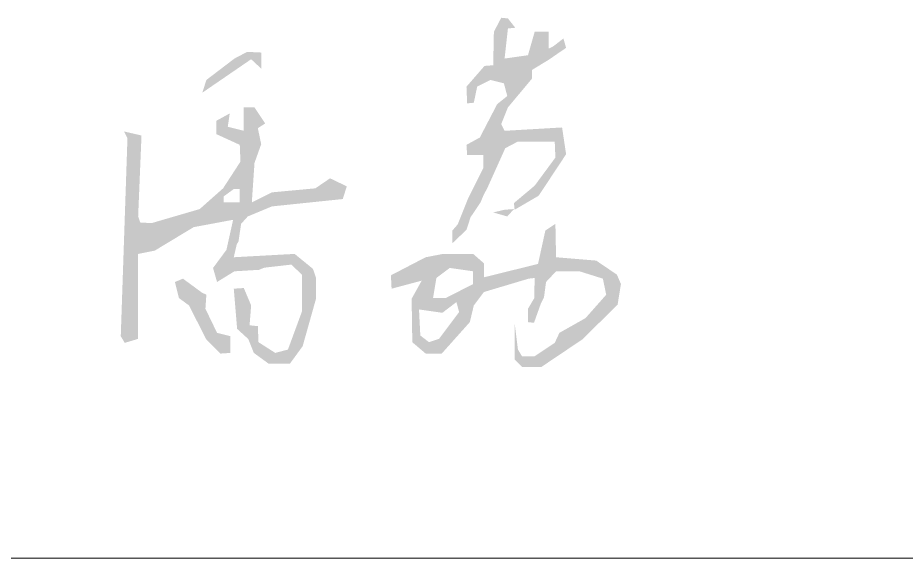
# Model space of a CAD drawing. Extents: x 3968514 to 5230306, y -516551 to -228246.
# Drawn here: x 4151402 to 4152731, y -350453 to -349645 of the extents above; entities that cross this region are included whole.
import ezdxf

# ---------------------------------------------------------------- set-up
doc = ezdxf.new("R2010")
doc.units = 0
doc.header["$LTSCALE"] = 1000
doc.header["$MEASUREMENT"] = 0
doc.layers.add('AXIS', color=3, linetype='Continuous', lineweight=15)
doc.layers.add('FRAME', color=3, linetype='Continuous', lineweight=18)

# ---------------------------------------------------------------- blocks, each defined once
blk = doc.blocks.new('FWEFS')
at = {"linetype": 'Continuous'}
h = blk.add_hatch(color=256, dxfattribs=at)
h.paths.add_polyline_path([(1918418.3, -2261187.9), (1918422.3, -2261202.9), (1918392.3, -2261242.9), (1918377.3, -2261247.9), (1918364.3, -2261237.9), (1918362.3, -2261198.9), (1918397.3, -2261203.9)], flags=16)
h.paths.add_polyline_path([(1918009.3, -2261152.9), (1917997.3, -2261157.9), (1918003.3, -2261181.9), (1918018.3, -2261192.9), (1918044.3, -2261243.9), (1918065.3, -2261264.9), (1918080.3, -2261263.9), (1918080.3, -2261238.9), (1918060.3, -2261233.9), (1918042.9, -2261197.9), (1918044.3, -2261176.9), (1918037.6, -2261173.7)], flags=17)
h.paths.add_polyline_path([(1918408.3, -2261136.9), (1918443.3, -2261141.9), (1918443.3, -2261160.9), (1918402.3, -2261181.9), (1918383.3, -2261181.9), (1918388.3, -2261151.9)], flags=16)
h.paths.add_polyline_path([(1918566.3, -2261070.9), (1918551.3, -2261080.9), (1918540.3, -2261130.9), (1918459.3, -2261150.9), (1918459.3, -2261129.9), (1918443.3, -2261115.9), (1918398.3, -2261115.9), (1918372.3, -2261120.9), (1918320.3, -2261147.9), (1918321.3, -2261167.9), (1918366.3, -2261155.9), (1918351.3, -2261182.9), (1918352.3, -2261247.9), (1918372.3, -2261264.9), (1918396.3, -2261264.9), (1918438.3, -2261217.9), (1918444.3, -2261192.9), (1918459.3, -2261172.9), (1918526.3, -2261152.9), (1918535.3, -2261151.9), (1918534.6, -2261182.2), (1918525.3, -2261197.9), (1918525.3, -2261217.9), (1918534.3, -2261218.9), (1918544.3, -2261190.9), (1918549.2, -2261181), (1918552.3, -2261157.9), (1918567.3, -2261141.9), (1918602.3, -2261141.9), (1918637.3, -2261152.9), (1918642.3, -2261176.9), (1918611.3, -2261211.9), (1918572.3, -2261233.9), (1918565.3, -2261248.9), (1918535.3, -2261268.9), (1918516.3, -2261268.9), (1918510.3, -2261258.9), (1918505.3, -2261218.9), (1918505.3, -2261273.9), (1918516.3, -2261284.9), (1918545.3, -2261284.9), (1918606.3, -2261243.9), (1918659.3, -2261191.9), (1918664.3, -2261160.9), (1918658.3, -2261146.9), (1918627.3, -2261125.9), (1918567.3, -2261120.9)])
h.paths.add_polyline_path([(1918490.3, -2261049.9), (1918473.3, -2261053.9), (1918494.3, -2261059.9), (1918504.3, -2261048.9)], flags=16)
h.paths.add_polyline_path([(1918085.3, -2261018.9), (1918094.3, -2261018.9), (1918094.3, -2261038.9), (1918070.3, -2261038.9), (1918070.3, -2261029.9)], flags=16)
h.paths.add_polyline_path([(1918116.3, -2260896.9), (1918100.3, -2260896.9), (1918100.3, -2260931.9), (1918076.3, -2260925.9), (1918079.3, -2260905.9), (1918059.3, -2260916.9), (1918059.3, -2260936.9), (1918094.3, -2260952.9), (1918095.3, -2260977.9), (1918069.3, -2261017.9), (1918034.3, -2261048.9), (1917962.3, -2261069.9), (1917945.3, -2261068.9), (1917942.3, -2261059.9), (1917947.3, -2260938.9), (1917921.3, -2260932.9), (1917926.3, -2260942.9), (1917916.3, -2261238.9), (1917922.3, -2261248.9), (1917942.3, -2261242.9), (1917942.3, -2261115.9), (1917967.3, -2261110.9), (1918025.3, -2261075.9), (1918084.3, -2261064.9), (1918074.3, -2261109.9), (1918054.3, -2261136.9), (1918060.3, -2261157.9), (1918086.3, -2261141.9), (1918123.1, -2261139.7), (1918130.9, -2261136.5), (1918171.3, -2261131.9), (1918187.3, -2261146.9), (1918187.3, -2261201.9), (1918166.3, -2261258.9), (1918147.3, -2261263.9), (1918122.3, -2261247.9), (1918121.3, -2261223.9), (1918108.9, -2261222.6), (1918111.3, -2261192.9), (1918100.3, -2261166.9), (1918085.3, -2261167.9), (1918090.3, -2261227.9), (1918107, -2261243.2), (1918115.3, -2261263.9), (1918137.3, -2261279.9), (1918169.3, -2261279.9), (1918188.3, -2261253.9), (1918208.3, -2261182.9), (1918208.3, -2261151.9), (1918204.4, -2261139.9), (1918203.3, -2261137.9), (1918176.3, -2261115.9), (1918085.3, -2261120.9), (1918089.7, -2261101.9), (1918092.4, -2261097), (1918096.3, -2261070.9), (1918106.3, -2261059.9), (1918142.3, -2261044.9), (1918248.3, -2261033.9), (1918254.3, -2261014.9), (1918229.3, -2261002.9), (1918207.3, -2261017.9), (1918142.3, -2261023.9), (1918112.3, -2261038.9), (1918116.3, -2260979.9), (1918126.3, -2260951.9), (1918121.3, -2260927.9), (1918132.3, -2260920.9)])
h.paths.add_polyline_path([(1918126.3, -2260814.9), (1918105.3, -2260813.9), (1918086.3, -2260823.9), (1918044.3, -2260855.9), (1918038.3, -2260874.9), (1918111.3, -2260824.9), (1918126.3, -2260838.9)])
h.paths.add_polyline_path([(1918495.3, -2260763.9), (1918485.3, -2260762.9), (1918474.3, -2260783.9), (1918473.3, -2260833.9), (1918460.3, -2260834.9), (1918433.3, -2260865.9), (1918434.3, -2260890.9), (1918444.3, -2260889.9), (1918449.3, -2260865.9), (1918469.3, -2260855.9), (1918489.3, -2260860.9), (1918494.3, -2260879.9), (1918479.3, -2260891.9), (1918453.3, -2260941.9), (1918433.3, -2260952.9), (1918434.3, -2260967.9), (1918458.3, -2260967.9), (1918458.3, -2260987.9), (1918435.9, -2261032.5), (1918420.2, -2261071.8), (1918412.3, -2261080.9), (1918412.3, -2261099.9), (1918433.3, -2261079.9), (1918439.4, -2261061.1), (1918454.3, -2261038.9), (1918459.2, -2261027.3), (1918464.3, -2261017.9), (1918491.3, -2260957.9), (1918510.3, -2260947.9), (1918565.3, -2260947.9), (1918566.3, -2260971.9), (1918535.3, -2261013.9), (1918504.3, -2261039.9), (1918505.3, -2261049.9), (1918541.3, -2261028.9), (1918582.3, -2260966.9), (1918576.3, -2260926.9), (1918490.3, -2260931.9), (1918485.3, -2260921.9), (1918495.3, -2260896.9), (1918531.3, -2260853.9), (1918531.3, -2260840.9), (1918556.8, -2260825.4), (1918569.2, -2260816.8), (1918582.3, -2260807.9), (1918578.3, -2260793.9), (1918562.5, -2260806.1), (1918556.3, -2260808.9), (1918556.3, -2260783.9), (1918535.3, -2260783.9), (1918525.3, -2260818.9), (1918490.3, -2260823.9), (1918495.3, -2260778.9), (1918506.3, -2260777.9)])
blk = doc.blocks.new('A$C0B803521')
at = {"layer": 'FRAME', "lineweight": 18}
blk.add_line((-16943.1, 43352), (-23943.1, 43352), dxfattribs=at)

msp = doc.modelspace()

# ---------------------------------------------------------------- block references
msp.add_blockref('A$C0B803521', (4170297.64127, -393805.3043))
at = {"layer": 'AXIS', "color": 3}
msp.add_blockref('FWEFS', (2233639.93915, 1911117.49688), dxfattribs=at)

doc.saveas('drawing.dxf')
